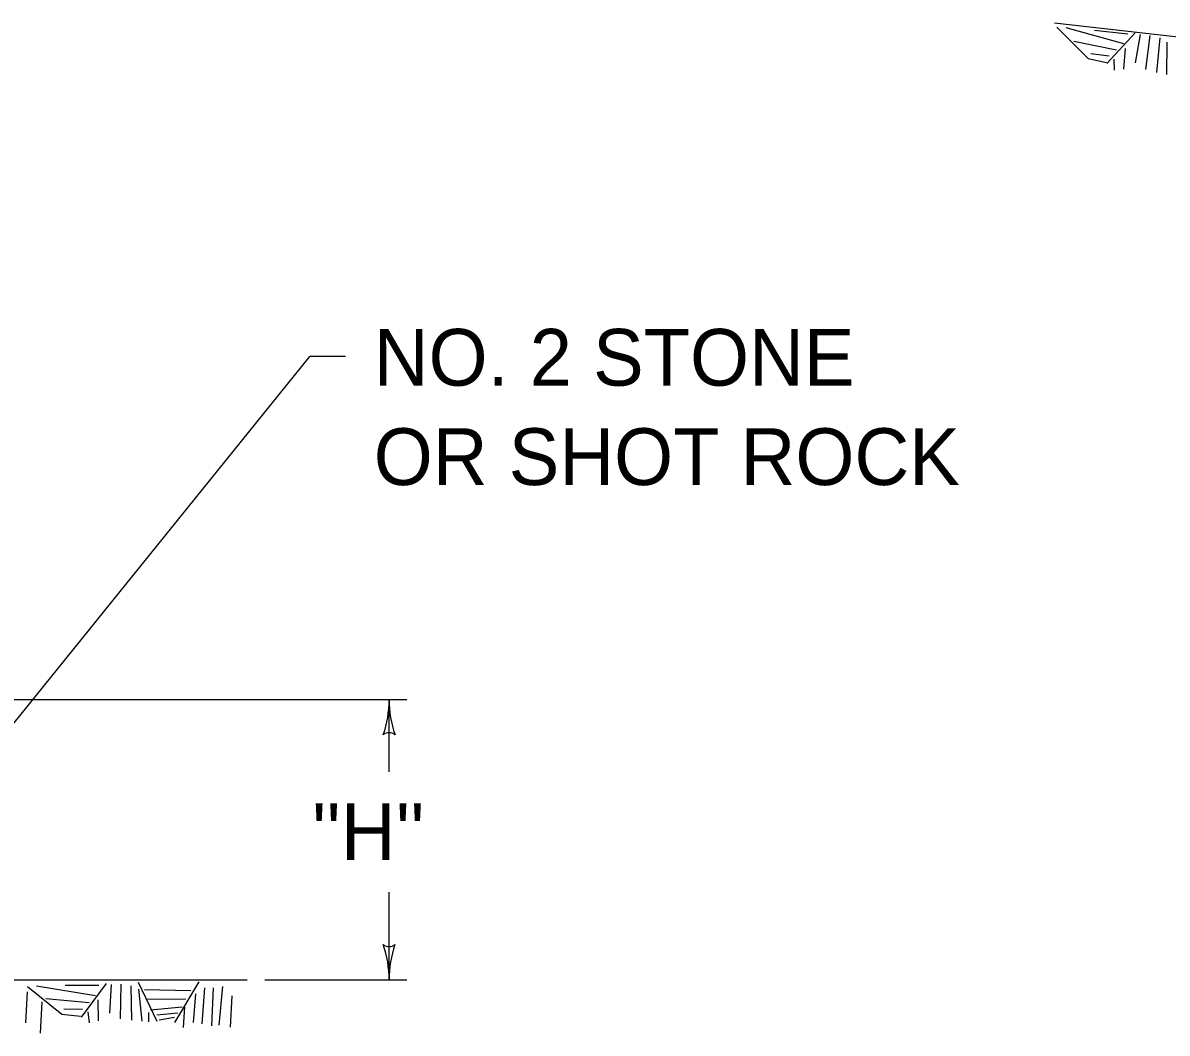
# Model space of a CAD drawing. Extents: x 999 to 1037.7, y 999.3 to 1023.3.
# Drawn here: x 1012.984 to 1017.016, y 1012.883 to 1016.442 of the extents above; entities that cross this region are included whole.
import ezdxf

# ---------------------------------------------------------------- set-up
doc = ezdxf.new("R2010")
doc.units = 0
doc.layers.add('Level 1', color=7, linetype='Continuous')
doc.layers.add('Level 11', color=7, linetype='Continuous')

msp = doc.modelspace()

# ---------------------------------------------------------------- linework, layer by layer
at = {"layer": 'Level 1'}
for points in [[(1016.6273, 1016.4268), (1016.7374, 1016.3163)], [(1016.6597, 1016.4255), (1016.8624, 1016.3685)], [(1016.7606, 1016.4162), (1016.8776, 1016.4031)], [(1016.6873, 1016.3776), (1016.8379, 1016.3468)], [(1016.9041, 1016.4065), (1016.8034, 1016.2981)], [(1016.9216, 1016.401), (1016.904, 1016.3006)], [(1016.9551, 1016.3978), (1016.9399, 1016.2771)], [(1016.9903, 1016.3885), (1016.9788, 1016.2674)], [(1017.0151, 1016.3741), (1017.0141, 1016.2598)], [(1016.7468, 1016.3335), (1016.812, 1016.3253)], [(1016.8689, 1016.352), (1016.8619, 1016.2785)], [(1016.7374, 1016.3163), (1016.802, 1016.3021)], [(1016.8289, 1016.3136), (1016.8296, 1016.2755)], [(1012.9988, 1013.0282), (1012.9927, 1012.9185)], [(1012.9996, 1013.0471), (1013.1213, 1012.9497)], [(1013.032, 1013.0493), (1013.2397, 1013.0153)], [(1013.1331, 1013.0515), (1013.251, 1013.0515)], [(1013.277, 1013.0578), (1013.189, 1012.9388)], [(1013.2949, 1013.0543), (1013.2886, 1012.9525)], [(1013.3286, 1013.0548), (1013.327, 1012.9332)], [(1013.3646, 1013.0495), (1013.3667, 1012.9279)], [(1013.3904, 1013.0618), (1013.4565, 1012.9252)], [(1013.3908, 1013.038), (1013.4026, 1012.9243)], [(1013.4126, 1013.0363), (1013.5761, 1013.0332)], [(1013.6038, 1013.0636), (1013.5185, 1012.9203)], [(1013.6238, 1013.042), (1013.6141, 1012.916)], [(1013.6541, 1013.0427), (1013.6483, 1012.9088)], [(1013.6878, 1013.0472), (1013.6743, 1012.9112)], [(1013.0503, 1012.9925), (1013.0443, 1012.8828)], [(1013.0647, 1013.005), (1013.2179, 1012.9911)], [(1013.248, 1012.9997), (1013.2493, 1012.9258)], [(1013.4213, 1013.0027), (1013.5587, 1013.003)], [(1013.5926, 1013.0215), (1013.5841, 1012.9197)], [(1013.7203, 1013.0139), (1013.7142, 1012.9042)], [(1013.1213, 1012.9497), (1013.1871, 1012.9427)], [(1013.1287, 1012.9678), (1013.1945, 1012.9668)], [(1013.2125, 1012.9572), (1013.2175, 1012.9193)], [(1013.426, 1012.955), (1013.4265, 1012.9229)], [(1013.434, 1012.965), (1013.5456, 1012.975)], [(1013.4561, 1012.9473), (1013.5298, 1012.9547)], [(1013.5533, 1012.9752), (1013.5486, 1012.9028)], [(1013.4645, 1012.9296), (1013.5181, 1012.9387)]]:
    msp.add_lwpolyline(points, dxfattribs=at)
at = {"layer": 'Level 11'}
for p, q in [((1016.6189, 1016.4416), (1034.7312, 1014.4041)), ((1012.4754, 1013.3856), (1013.9956, 1015.2669)), ((1012.4754, 1013.3856), (1013.9956, 1015.2669)), ((1014.1206, 1015.2669), (1013.9956, 1015.2669)), ((1014.1206, 1015.2669), (1013.9956, 1015.2669)), ((1011.2389, 1014.0583), (1014.3371, 1014.0583)), ((1014.2746, 1013.803), (1014.2746, 1014.0583)), ((1014.2746, 1013.0702), (1014.2746, 1013.3797)), ((1008.2903, 1013.0702), (1013.7746, 1013.0702)), ((1013.8371, 1013.0702), (1014.3371, 1013.0702))]:
    msp.add_line(p, q, dxfattribs=at)
for centre, radius, start, end in [((1013.8837, 1014.0583), 0.3909, 341.3472, 359.9939), ((1014.6656, 1014.0583), 0.3909, 180, 198.6688), ((1014.6656, 1014.0583), 0.3909, 179.9878, 180), ((1014.2746, 1013.9096), 0.0313, 48.7746, 130.8913), ((1014.2747, 1013.2188), 0.0313, 228.7746, 310.8913), ((1013.8837, 1013.0702), 0.3909, 0, 18.6688), ((1014.6656, 1013.0702), 0.3909, 161.3472, 179.9939), ((1013.8837, 1013.0702), 0.3909, 359.9878, 0)]:
    msp.add_arc(centre, radius, start, end, dxfattribs=at)

# ---------------------------------------------------------------- texts
at = {"layer": 'Level 1'}
for s, p in [('NO. 2 STONE', (1014.2204, 1015.1635)), ('OR SHOT ROCK', (1014.2204, 1014.8135)), ("''H''", (1014.0024, 1013.4927))]:
    msp.add_text(s, height=0.2, dxfattribs=at).set_placement(p)

doc.saveas('drawing.dxf')
